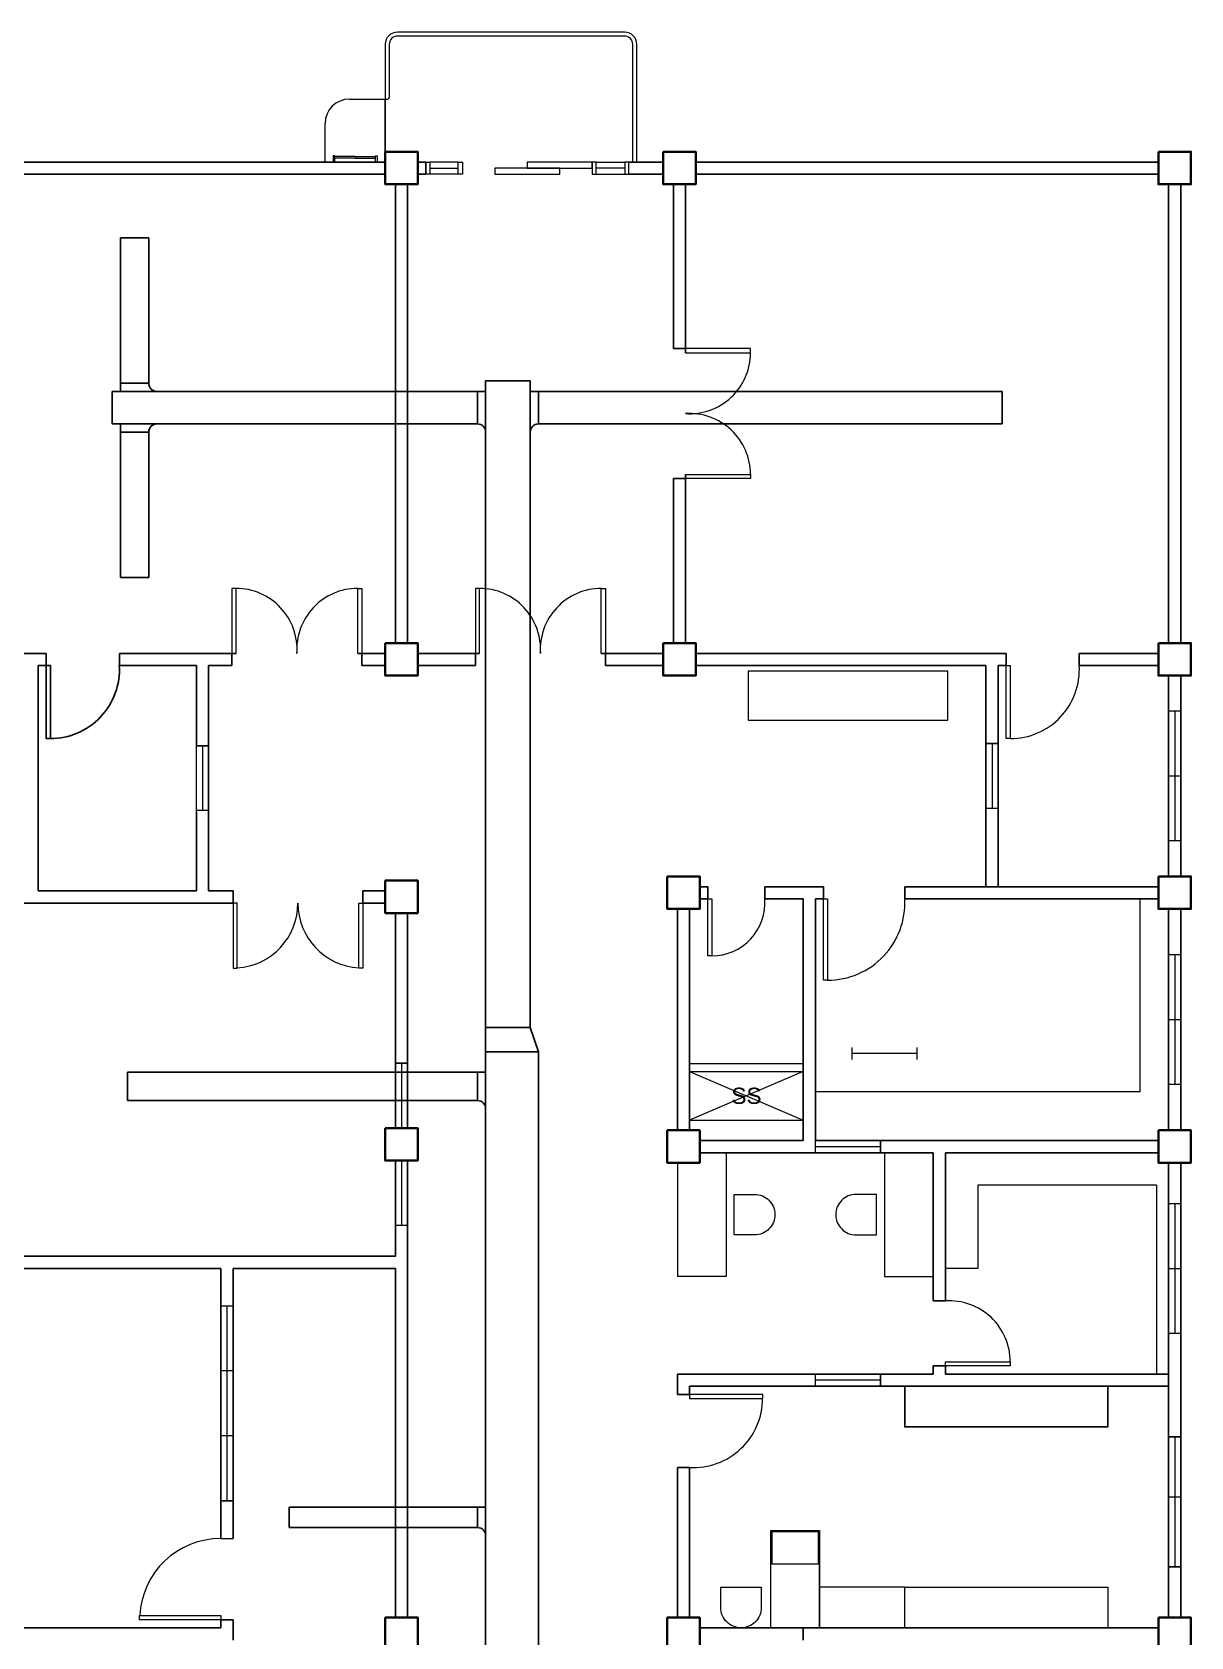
# Model space of a CAD drawing. Header units: millimetres. Extents: x 3 to 434, y 1 to 233.
# Drawn here: x 46.82 to 61.09, y 130.13 to 149.89 of the extents above; entities that cross this region are included whole.
import ezdxf

# ---------------------------------------------------------------- set-up
doc = ezdxf.new("R2010")
doc.units = ezdxf.units.MM
doc.header["$MEASUREMENT"] = 0
doc.layers.add('ahu line', color=150, linetype='Continuous')
doc.styles.add('SWISSLT175', font='swissl.ttf', dxfattribs={"height": 0.175})

# ---------------------------------------------------------------- blocks, each defined once
blk = doc.blocks.new('dr 900')
at = {"ltscale": 0.03}
blk.add_lwpolyline([(0, 0), (0.05, 0), (0.05, 0.9), (0, 0.9)], close=True, dxfattribs=at)
blk.add_arc((0.05, 0.049), 0.851, 356.7268, 90, dxfattribs=at)

msp = doc.modelspace()

# ---------------------------------------------------------------- linework, layer by layer
at = {"color": 8, "lineweight": 9}
for p, q in [((50.73, 149.063), (51.2, 149.063)), ((51.17, 148.89), (51.17, 148.415)), ((50.43, 148.288), (50.43, 148.763)), ((50.55, 148.366), (50.53, 148.366)), ((50.53, 148.366), (50.53, 148.286)), ((50.55, 148.286), (50.55, 148.366)), ((50.8, 148.356), (50.55, 148.356)), ((50.8, 148.336), (50.55, 148.336)), ((50.8, 148.356), (51.05, 148.356)), ((50.8, 148.336), (51.05, 148.336)), ((51.05, 148.286), (51.05, 148.366)), ((51.05, 148.366), (51.07, 148.366)), ((51.07, 148.366), (51.07, 148.286)), ((60.82, 141.326), (60.82, 141.965)), ((60.97, 141.326), (60.97, 141.965)), ((60.82, 140.728), (60.82, 141.528)), ((60.82, 141.528), (60.97, 141.528)), ((60.895, 141.528), (60.895, 139.928)), ((60.97, 141.528), (60.97, 139.928)), ((60.82, 140.126), (60.82, 141.326)), ((60.97, 140.189), (60.97, 141.389)), ((60.97, 140.126), (60.97, 141.326)), ((48.845, 140.288), (48.845, 141.101)), ((48.995, 141.101), (48.845, 141.101)), ((48.92, 141.101), (48.92, 140.301)), ((48.995, 140.701), (48.995, 141.201)), ((58.57, 140.313), (58.57, 141.189)), ((58.72, 141.126), (58.57, 141.126)), ((58.645, 141.126), (58.645, 140.326)), ((58.72, 140.726), (58.72, 141.226)), ((58.72, 140.726), (58.72, 140.226)), ((60.82, 140.728), (60.97, 140.728)), ((48.995, 140.701), (48.995, 140.201)), ((58.72, 140.326), (58.57, 140.326)), ((48.995, 140.301), (48.845, 140.301)), ((60.97, 139.928), (60.82, 139.928)), ((60.47, 136.838), (60.47, 139.213)), ((60.82, 138.451), (60.82, 139.09)), ((60.97, 138.451), (60.97, 139.09)), ((60.82, 137.728), (60.82, 138.528)), ((60.82, 138.528), (60.97, 138.528)), ((60.82, 138.451), (60.82, 137.251)), ((60.895, 138.528), (60.895, 136.928)), ((60.97, 138.528), (60.97, 136.928)), ((60.97, 138.451), (60.97, 137.251)), ((60.97, 137.189), (60.97, 138.389)), ((60.82, 137.728), (60.97, 137.728)), ((56.922, 137.235), (56.922, 137.385)), ((57.722, 137.235), (57.722, 137.385)), ((51.445, 137.191), (51.295, 137.191)), ((51.37, 137.191), (51.37, 136.391)), ((54.92, 137.188), (56.32, 137.188)), ((57.722, 137.31), (56.922, 137.31)), ((54.92, 137.088), (56.32, 136.488)), ((56.32, 137.088), (54.92, 136.488)), ((60.47, 136.838), (56.47, 136.838)), ((60.97, 136.928), (60.82, 136.928)), ((51.445, 136.391), (51.295, 136.391)), ((54.92, 136.488), (56.32, 136.488)), ((56.47, 136.088), (56.47, 136.238)), ((57.27, 136.163), (56.47, 136.163)), ((57.27, 136.088), (57.27, 136.238)), ((51.445, 135.991), (51.295, 135.991)), ((51.37, 135.991), (51.37, 135.191)), ((60.82, 133.363), (60.82, 135.965)), ((60.97, 135.326), (60.97, 135.965)), ((60.82, 134.664), (60.82, 135.464)), ((60.82, 135.464), (60.97, 135.464)), ((60.895, 135.464), (60.895, 133.864)), ((60.97, 135.464), (60.97, 133.864)), ((51.445, 135.191), (51.295, 135.191)), ((60.97, 134.126), (60.97, 135.326)), ((60.82, 134.664), (60.97, 134.664)), ((49.145, 133.401), (49.145, 134.201)), ((49.145, 134.201), (49.295, 134.201)), ((49.22, 134.201), (49.22, 131.801)), ((60.97, 134.126), (60.97, 133.363)), ((60.97, 133.864), (60.82, 133.864)), ((49.295, 133.401), (49.145, 133.401)), ((49.295, 133.001), (49.295, 133.401)), ((56.47, 133.213), (56.47, 133.363)), ((57.27, 133.288), (56.47, 133.288)), ((57.27, 133.213), (57.27, 133.363)), ((60.82, 132.451), (60.82, 133.213)), ((60.97, 133.363), (60.97, 133.213)), ((60.97, 132.451), (60.97, 133.213)), ((49.295, 133.001), (49.295, 132.601)), ((49.295, 132.601), (49.145, 132.601)), ((49.145, 132.601), (49.145, 131.801)), ((60.97, 132.589), (60.82, 132.589)), ((60.82, 132.589), (60.82, 130.989)), ((60.82, 131.251), (60.82, 132.451)), ((60.895, 132.589), (60.895, 130.989)), ((60.97, 131.789), (60.97, 132.589)), ((60.97, 131.251), (60.97, 132.451)), ((60.82, 131.851), (60.97, 131.851)), ((49.145, 131.801), (49.295, 131.801)), ((56.52, 130.238), (56.52, 131.438)), ((49.145, 131.338), (49.295, 131.338)), ((60.82, 130.989), (60.97, 130.989))]:
    msp.add_line(p, q, dxfattribs=at)
at = {"color": 8, "lineweight": 25}
for p, q in [((51.17, 148.288), (45.47, 148.288)), ((51.57, 148.288), (51.67, 148.288)), ((51.57, 148.288), (51.67, 148.288)), ((51.67, 148.288), (51.57, 148.288)), ((54.17, 148.288), (54.595, 148.288)), ((60.695, 148.288), (54.995, 148.288)), ((51.17, 148.138), (45.47, 148.138)), ((51.57, 148.138), (51.67, 148.138)), ((51.67, 148.138), (51.57, 148.138)), ((54.17, 148.138), (54.595, 148.138)), ((60.695, 148.138), (54.995, 148.138)), ((51.295, 142.365), (51.295, 148.015)), ((51.445, 142.365), (51.445, 148.015)), ((54.72, 148.015), (54.72, 145.99)), ((54.87, 148.015), (54.87, 145.94)), ((60.82, 142.365), (60.82, 148.015)), ((60.97, 142.365), (60.97, 148.015)), ((54.87, 145.99), (54.72, 145.99)), ((54.72, 144.39), (54.72, 142.365)), ((54.87, 144.39), (54.72, 144.39)), ((54.87, 144.44), (54.87, 142.365)), ((45.47, 142.238), (46.995, 142.238)), ((46.995, 142.238), (45.47, 142.238)), ((46.895, 142.088), (46.995, 142.088)), ((46.895, 142.088), (46.895, 139.313)), ((46.995, 142.088), (46.895, 142.088)), ((46.995, 142.238), (46.995, 142.088)), ((47.895, 142.238), (49.332, 142.238)), ((49.295, 142.238), (47.895, 142.238)), ((47.895, 142.238), (47.895, 142.088)), ((47.895, 142.088), (48.845, 142.088)), ((48.845, 142.088), (47.895, 142.088)), ((48.845, 141.101), (48.845, 142.088)), ((48.995, 142.088), (49.282, 142.088)), ((49.282, 142.088), (48.995, 142.088)), ((48.995, 142.088), (48.995, 139.313)), ((49.282, 142.238), (49.282, 142.088)), ((50.832, 142.238), (51.17, 142.238)), ((50.882, 142.238), (50.882, 142.088)), ((50.882, 142.088), (51.17, 142.088)), ((52.332, 142.238), (51.57, 142.238)), ((52.282, 142.088), (51.57, 142.088)), ((52.282, 142.238), (52.282, 142.088)), ((54.595, 142.238), (53.832, 142.238)), ((53.882, 142.238), (53.882, 142.088)), ((54.595, 142.088), (53.882, 142.088)), ((54.995, 142.238), (58.82, 142.238)), ((54.995, 142.088), (58.57, 142.088)), ((55.17, 142.238), (58.82, 142.238)), ((55.17, 142.088), (58.57, 142.088)), ((58.82, 142.238), (58.57, 142.238)), ((58.57, 139.363), (58.57, 142.088)), ((58.57, 141.114), (58.57, 142.088)), ((58.72, 142.088), (58.82, 142.088)), ((58.72, 142.088), (58.82, 142.088)), ((58.72, 139.363), (58.72, 142.088)), ((58.72, 141.114), (58.72, 142.088)), ((58.82, 142.238), (58.82, 142.088)), ((59.72, 142.238), (60.695, 142.238)), ((59.72, 142.238), (60.695, 142.238)), ((59.72, 142.238), (59.72, 142.088)), ((59.72, 142.088), (60.695, 142.088)), ((59.72, 142.088), (60.695, 142.088)), ((60.82, 141.965), (60.82, 139.49)), ((60.97, 141.965), (60.97, 139.49)), ((48.845, 139.313), (48.845, 140.288)), ((60.82, 140.126), (60.82, 139.49)), ((60.97, 140.126), (60.97, 139.49)), ((55.045, 139.363), (55.145, 139.363)), ((55.045, 139.363), (55.145, 139.363)), ((55.845, 139.363), (56.57, 139.363)), ((55.845, 139.213), (55.845, 139.363)), ((55.92, 139.363), (56.57, 139.363)), ((56.57, 139.213), (56.57, 139.363)), ((56.57, 139.213), (56.57, 139.363)), ((57.57, 139.363), (58.57, 139.363)), ((57.57, 139.363), (58.57, 139.363)), ((57.57, 139.363), (57.57, 139.213)), ((58.57, 139.363), (60.695, 139.363)), ((58.72, 139.363), (60.695, 139.363)), ((49.295, 139.163), (46.22, 139.163)), ((48.845, 139.313), (46.895, 139.313)), ((49.295, 139.313), (48.995, 139.313)), ((49.295, 139.163), (49.295, 139.313)), ((51.17, 139.313), (50.895, 139.313)), ((50.895, 139.313), (50.895, 139.163)), ((51.17, 139.163), (50.895, 139.163)), ((55.045, 139.213), (55.145, 139.213)), ((55.045, 139.213), (55.145, 139.213)), ((55.845, 139.213), (56.32, 139.213)), ((55.92, 139.213), (56.32, 139.213)), ((56.47, 139.213), (56.57, 139.213)), ((56.47, 139.213), (56.57, 139.213)), ((57.57, 139.213), (60.695, 139.213)), ((57.57, 139.213), (60.695, 139.213)), ((60.695, 139.213), (58.57, 139.213)), ((51.295, 136.391), (51.295, 139.04)), ((51.445, 136.391), (51.445, 139.04)), ((60.82, 139.09), (60.82, 136.365)), ((60.97, 139.09), (60.97, 136.365)), ((60.82, 137.251), (60.82, 136.365)), ((60.97, 137.251), (60.97, 136.365)), ((56.32, 136.238), (55.045, 136.238)), ((56.47, 136.238), (57.146, 136.238)), ((60.695, 136.238), (57.146, 136.238)), ((51.295, 134.813), (51.295, 135.991)), ((51.445, 134.663), (51.445, 135.991)), ((56.27, 136.088), (55.045, 136.088)), ((57.146, 136.088), (56.27, 136.088)), ((57.92, 136.088), (57.146, 136.088)), ((57.92, 136.088), (57.92, 134.263)), ((60.695, 136.088), (58.07, 136.088)), ((58.07, 136.088), (58.07, 134.263)), ((60.82, 135.965), (60.82, 130.365)), ((60.97, 135.965), (60.97, 130.365)), ((45.345, 134.813), (51.295, 134.813)), ((45.345, 134.663), (49.145, 134.663)), ((49.145, 134.663), (49.145, 131.338)), ((49.295, 134.663), (51.295, 134.663)), ((49.295, 134.663), (49.295, 131.338)), ((51.295, 134.663), (49.795, 134.663)), ((51.295, 130.366), (51.295, 134.663)), ((51.445, 130.366), (51.445, 134.663)), ((58.07, 134.263), (57.92, 134.263)), ((57.92, 133.463), (57.92, 133.363)), ((58.07, 133.463), (57.92, 133.463)), ((58.07, 133.463), (58.07, 133.363)), ((54.77, 133.363), (54.77, 133.113)), ((56.47, 133.363), (54.77, 133.363)), ((54.92, 133.213), (54.92, 133.113)), ((56.47, 133.213), (54.92, 133.213)), ((57.27, 133.363), (56.32, 133.363)), ((56.32, 133.213), (57.27, 133.213)), ((57.92, 133.363), (57.146, 133.363)), ((60.82, 133.213), (57.146, 133.213)), ((60.82, 133.363), (58.07, 133.363)), ((60.97, 130.365), (60.97, 133.213)), ((54.92, 133.113), (54.77, 133.113)), ((54.77, 132.213), (54.77, 130.365)), ((54.92, 132.213), (54.77, 132.213)), ((54.92, 132.213), (54.92, 130.365)), ((60.82, 131.251), (60.82, 130.365)), ((60.97, 131.251), (60.97, 130.365)), ((49.145, 130.238), (45.47, 130.238)), ((49.145, 130.338), (49.145, 130.238)), ((49.145, 130.338), (49.295, 130.338)), ((49.295, 130.338), (49.295, 130.238)), ((49.295, 130.238), (49.295, 130.088)), ((56.32, 130.088), (56.32, 130.238))]:
    msp.add_line(p, q, dxfattribs=at)
at = {"color": 8, "lineweight": 13}
for p, q in [((51.67, 148.288), (51.67, 148.138)), ((52.07, 148.288), (51.72, 148.288)), ((53.77, 148.288), (54.12, 148.288)), ((51.72, 148.213), (52.07, 148.213)), ((52.07, 148.138), (51.72, 148.138)), ((54.12, 148.213), (53.77, 148.213)), ((53.77, 148.138), (54.12, 148.138)), ((49.295, 139.163), (49.295, 138.363)), ((49.345, 139.163), (49.295, 139.163)), ((49.345, 138.363), (49.345, 139.163)), ((50.845, 138.363), (50.845, 139.163)), ((50.845, 139.163), (50.895, 139.163)), ((50.895, 139.163), (50.895, 138.363)), ((49.295, 138.363), (49.345, 138.363)), ((50.895, 138.363), (50.845, 138.363)), ((48.145, 130.338), (48.145, 130.388)), ((48.145, 130.388), (49.145, 130.388)), ((49.145, 130.338), (48.145, 130.338)), ((49.145, 130.388), (49.145, 130.338))]:
    msp.add_line(p, q, dxfattribs=at)
at = {"color": 8, "lineweight": 25, "ltscale": 0.3}
for p, q in [((55.145, 139.363), (55.145, 139.213)), ((56.32, 139.213), (56.32, 136.238)), ((56.47, 139.213), (56.47, 136.238)), ((54.77, 139.09), (54.77, 136.365)), ((54.92, 139.09), (54.92, 136.365)), ((55.045, 130.238), (60.695, 130.238)), ((56.32, 130.238), (60.695, 130.238))]:
    msp.add_line(p, q, dxfattribs=at)
at = {"color": 8, "lineweight": 9, "ltscale": 0.3}
msp.add_line((54.92, 137.088), (56.32, 137.088), dxfattribs=at)
at = {"color": 8, "lineweight": 9, "ltscale": 0.4}
for p, q in [((54.77, 135.965), (54.77, 134.563)), ((55.37, 136.088), (55.37, 134.563)), ((57.32, 136.088), (57.32, 134.563)), ((60.67, 135.688), (58.47, 135.688)), ((58.47, 135.688), (58.47, 134.663)), ((60.67, 135.688), (60.67, 133.363)), ((58.47, 134.663), (58.07, 134.663)), ((55.37, 134.563), (54.77, 134.563)), ((57.32, 134.563), (57.92, 134.563))]:
    msp.add_line(p, q, dxfattribs=at)
at = {"color": 8, "lineweight": 9, "transparency": 33554687}
for points in [[(54.27, 148.288), (54.27, 149.738, 0.414214), (54.12, 149.888), (51.32, 149.888, 0.414214), (51.17, 149.738), (51.17, 148.413), (51.17, 149.063)], [(54.22, 148.288), (54.22, 149.738, 0.414214), (54.12, 149.838), (51.32, 149.838, 0.414214), (51.22, 149.738), (51.22, 149.083)]]:
    msp.add_lwpolyline(points, format="xyb", dxfattribs=at)
at = {"color": 8, "lineweight": 35}
for points in [[(51.17, 148.415), (51.57, 148.415), (51.57, 148.015), (51.17, 148.015)], [(54.595, 148.415), (54.995, 148.415), (54.995, 148.015), (54.595, 148.015)], [(60.695, 148.415), (61.095, 148.415), (61.095, 148.015), (60.695, 148.015)], [(51.17, 142.365), (51.57, 142.365), (51.57, 141.965), (51.17, 141.965)], [(54.595, 142.365), (54.995, 142.365), (54.995, 141.965), (54.595, 141.965)], [(60.695, 142.365), (61.095, 142.365), (61.095, 141.965), (60.695, 141.965)], [(51.17, 139.44), (51.57, 139.44), (51.57, 139.04), (51.17, 139.04)], [(54.645, 139.49), (55.045, 139.49), (55.045, 139.09), (54.645, 139.09)], [(60.695, 139.49), (61.095, 139.49), (61.095, 139.09), (60.695, 139.09)], [(51.17, 136.391), (51.57, 136.391), (51.57, 135.991), (51.17, 135.991)], [(54.645, 136.365), (55.045, 136.365), (55.045, 135.965), (54.645, 135.965)], [(60.695, 136.365), (61.095, 136.365), (61.095, 135.965), (60.695, 135.965)], [(51.17, 130.366), (51.57, 130.366), (51.57, 129.966), (51.17, 129.966)], [(54.645, 130.365), (55.045, 130.365), (55.045, 129.965), (54.645, 129.965)], [(60.695, 130.365), (61.095, 130.365), (61.095, 129.965), (60.695, 129.965)]]:
    msp.add_lwpolyline(points, close=True, dxfattribs=at)
at = {"color": 8, "lineweight": 13}
for points in [[(51.72, 148.288), (51.72, 148.138), (51.67, 148.138), (51.67, 148.288)], [(52.12, 148.288), (52.12, 148.138), (52.07, 148.138), (52.07, 148.288)], [(53.72, 148.288), (52.92, 148.288), (52.92, 148.213), (53.72, 148.213)], [(53.72, 148.288), (53.72, 148.138), (53.77, 148.138), (53.77, 148.288)], [(54.12, 148.288), (54.12, 148.138), (54.17, 148.138), (54.17, 148.288)], [(53.32, 148.213), (52.52, 148.213), (52.52, 148.138), (53.32, 148.138)], [(56.57, 139.213), (56.62, 139.213), (56.62, 138.213), (56.57, 138.213)]]:
    msp.add_lwpolyline(points, close=True, dxfattribs=at)
at = {"color": 8, "lineweight": 13, "ltscale": 0.03}
for points in [[(54.87, 145.99), (54.87, 145.94), (55.67, 145.94), (55.67, 145.99)], [(54.87, 144.39), (54.87, 144.44), (55.67, 144.44), (55.67, 144.39)], [(49.282, 142.238), (49.332, 142.238), (49.332, 143.038), (49.282, 143.038)], [(50.882, 142.238), (50.832, 142.238), (50.832, 143.038), (50.882, 143.038)], [(52.282, 142.238), (52.332, 142.238), (52.332, 143.038), (52.282, 143.038)], [(53.882, 142.238), (53.832, 142.238), (53.832, 143.038), (53.882, 143.038)], [(58.82, 142.088), (58.87, 142.088), (58.87, 141.188), (58.82, 141.188)], [(55.145, 139.213), (55.195, 139.213), (55.195, 138.513), (55.145, 138.513)], [(58.07, 133.463), (58.07, 133.513), (58.87, 133.513), (58.87, 133.463)], [(54.92, 133.113), (54.92, 133.063), (55.82, 133.063), (55.82, 133.113)]]:
    msp.add_lwpolyline(points, close=True, dxfattribs=at)
at = {"color": 8, "lineweight": 9}
for points in [[(55.641, 141.417), (58.099, 141.417), (58.099, 142.017), (55.641, 142.017)], [(60.82, 141.528), (60.97, 141.528), (60.97, 139.928), (60.82, 139.928)], [(48.845, 141.101), (48.995, 141.101), (48.995, 140.301), (48.845, 140.301)], [(48.845, 141.101), (48.995, 141.101), (48.995, 140.301), (48.845, 140.301)], [(58.57, 141.126), (58.72, 141.126), (58.72, 140.326), (58.57, 140.326)], [(60.82, 138.528), (60.97, 138.528), (60.97, 136.928), (60.82, 136.928)], [(51.295, 137.191), (51.445, 137.191), (51.445, 136.391), (51.295, 136.391)], [(56.47, 136.238), (57.27, 136.238), (57.27, 136.088), (56.47, 136.088)], [(51.295, 135.991), (51.445, 135.991), (51.445, 135.191), (51.295, 135.191)], [(60.82, 135.464), (60.97, 135.464), (60.97, 133.864), (60.82, 133.864)], [(49.145, 134.201), (49.295, 134.201), (49.295, 131.801), (49.145, 131.801)], [(56.47, 133.363), (57.27, 133.363), (57.27, 133.213), (56.47, 133.213)], [(60.82, 132.589), (60.97, 132.589), (60.97, 130.989), (60.82, 130.989)], [(56.52, 131.438), (56.52, 130.238), (55.92, 130.238), (55.92, 131.438)], [(56.52, 130.738), (56.52, 130.238), (57.57, 130.238), (57.57, 130.738)]]:
    msp.add_lwpolyline(points, close=True, dxfattribs=at)
at = {"color": 8, "lineweight": 9, "ltscale": 0.6}
for points in [[(55.72, 135.076), (55.47, 135.076), (55.47, 135.576), (55.72, 135.576, -0.414214), (55.97, 135.326, -0.414214)], [(56.97, 135.076), (57.22, 135.076), (57.22, 135.576), (56.97, 135.576, 0.414214), (56.72, 135.326, 0.414214)], [(55.303, 130.488), (55.303, 130.738), (55.803, 130.738), (55.803, 130.488, -0.414214), (55.553, 130.238, -0.414214)]]:
    msp.add_lwpolyline(points, format="xyb", close=True, dxfattribs=at)
at = {"color": 8, "lineweight": 25, "ltscale": 0.4}
msp.add_lwpolyline([(57.57, 133.213), (60.07, 133.213), (60.07, 132.713), (57.57, 132.713)], close=True, dxfattribs=at)
at = {"color": 8, "lineweight": 9, "ltscale": 0.3}
msp.add_lwpolyline([(56.505, 131.423), (56.505, 131.023), (55.935, 131.023), (55.935, 131.423)], close=True, dxfattribs=at)
at = {"color": 8, "lineweight": 9, "ltscale": 0.4}
msp.add_lwpolyline([(57.57, 130.738), (60.07, 130.738), (60.07, 130.238), (57.57, 130.238)], close=True, dxfattribs=at)
at = {"color": 8, "lineweight": 9}
for centre, radius, start, end in [((50.73, 148.763), 0.3, 90, 180), ((51.2, 149.083), 0.02, 270, 0)]:
    msp.add_arc(centre, radius, start, end, dxfattribs=at)
at = {"color": 8, "lineweight": 13, "ltscale": 0.03}
for centre, radius, start, end in [((54.918, 145.94), 0.752, 266.3048, 0), ((54.918, 144.44), 0.752, 0, 93.6952), ((49.332, 142.286), 0.752, 356.3048, 90), ((50.832, 142.286), 0.752, 90, 183.6952), ((52.332, 142.286), 0.752, 356.3048, 90), ((53.832, 142.286), 0.752, 90, 183.6952), ((58.87, 142.039), 0.851, 270, 3.2732), ((55.195, 139.165), 0.652, 270, 4.2422), ((58.118, 133.513), 0.752, 0, 93.6952), ((54.968, 133.063), 0.851, 266.7268, 0)]:
    msp.add_arc(centre, radius, start, end, dxfattribs=at)
at = {"color": 8, "lineweight": 13}
for centre, radius, start, end in [((49.295, 139.163), 0.8, 273.5833, 360), ((50.895, 139.163), 0.8, 180, 266.4167), ((56.62, 139.164), 0.951, 270, 2.9376), ((49.145, 130.338), 1, 90, 177.134)]:
    msp.add_arc(centre, radius, start, end, dxfattribs=at)
at = {"color": 8, "lineweight": 9}
for p in [(60.82, 140.789), (60.82, 140.726), (60.82, 137.789), (60.82, 134.726), (60.82, 131.851)]:
    msp.add_point(p, dxfattribs=at)
at = {"color": 8, "lineweight": 9, "ltscale": 0.3}
msp.add_point((55.52, 136.788), dxfattribs=at)
at = {"layer": 'ahu line', "linetype": 'Continuous'}
for p, q in [((48.257, 147.356), (47.907, 147.356)), ((47.807, 145.463), (47.807, 145.063)), ((47.807, 145.463), (48.357, 145.463)), ((48.257, 145.563), (47.907, 145.563)), ((52.307, 145.063), (52.307, 145.463)), ((52.407, 145.594), (52.957, 145.594)), ((52.407, 145.594), (52.407, 144.963)), ((52.957, 145.594), (52.957, 144.963)), ((58.769, 145.463), (52.957, 145.463)), ((53.057, 145.063), (53.057, 145.463)), ((58.769, 145.463), (58.769, 145.063)), ((47.807, 145.063), (48.357, 145.063)), ((58.769, 145.063), (53.057, 145.063)), ((48.257, 144.963), (47.907, 144.963)), ((52.957, 144.963), (52.957, 137.631)), ((47.907, 143.17), (48.257, 143.17)), ((52.407, 137.631), (52.957, 137.631)), ((53.057, 137.331), (52.957, 137.631)), ((52.407, 137.331), (53.057, 137.331)), ((53.057, 137.331), (53.057, 118.037)), ((47.994, 137.081), (47.994, 136.731)), ((47.994, 137.081), (52.407, 137.081)), ((52.307, 136.731), (52.307, 137.081)), ((47.994, 136.731), (52.307, 136.731)), ((49.988, 131.472), (49.988, 131.722)), ((49.988, 131.722), (52.407, 131.722)), ((52.307, 131.472), (52.307, 131.722)), ((49.988, 131.472), (52.307, 131.472))]:
    msp.add_line(p, q, dxfattribs=at)
for points in [[(47.907, 147.356), (47.907, 145.463)], [(47.907, 145.063), (47.907, 143.17)]]:
    msp.add_lwpolyline(points, dxfattribs=at)
for points in [[(48.257, 147.356), (48.257, 145.563, 0.414214), (48.357, 145.463), (52.407, 145.463)], [(52.407, 118.187), (52.407, 144.963, 0.414214), (52.307, 145.063), (48.357, 145.063, 0.414214), (48.257, 144.963), (48.257, 143.17)]]:
    msp.add_lwpolyline(points, format="xyb", dxfattribs=at)
for centre, start, end in [((53.057, 144.963), 90, 180), ((52.307, 136.631), 0, 90), ((52.307, 131.372), 0, 90)]:
    msp.add_arc(centre, 0.1, start, end, dxfattribs=at)

# ---------------------------------------------------------------- block references
at = {"color": 8, "lineweight": 13, "xscale": -1, "rotation": 180}
msp.add_blockref('dr 900', (46.995, 142.088), dxfattribs=at)

# ---------------------------------------------------------------- texts
at = {"color": 8, "lineweight": 9, "ltscale": 0.4, "insert": (55.62, 136.788), "char_height": 0.2, "attachment_point": 5, "line_spacing_factor": 0.9, "style": 'SWISSLT175'}
msp.add_mtext('SS', dxfattribs=at)

doc.saveas('drawing.dxf')
